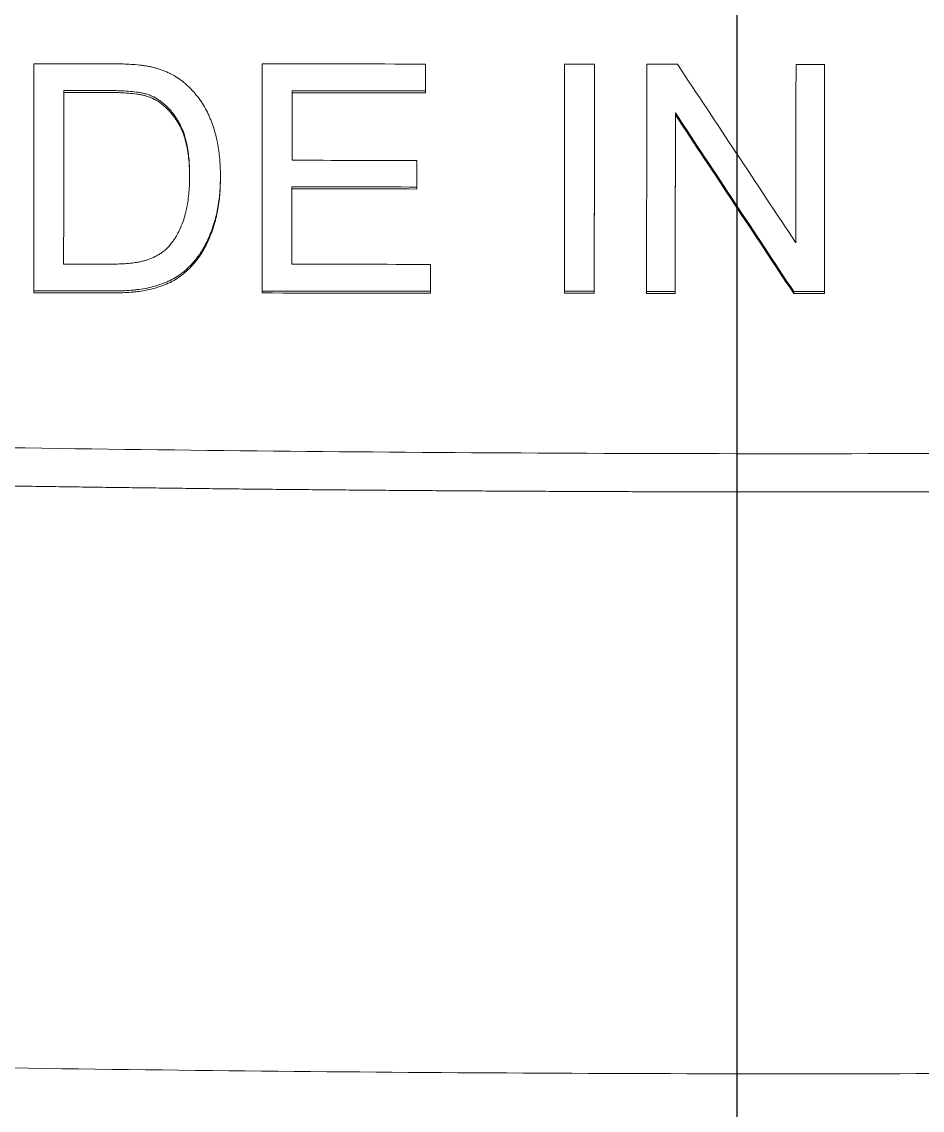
# Model space of a CAD drawing. Header units: millimetres. Extents: x 2433 to 4809, y -10272 to -6912.
# Drawn here: x 3168.94 to 3188.89, y -7691.02 to -7666.9 of the extents above; entities that cross this region are included whole.
import ezdxf

# ---------------------------------------------------------------- set-up
doc = ezdxf.new("R2010")
doc.units = ezdxf.units.MM
doc.linetypes.add('CENTERX2', pattern=[101.6, 63.5, -12.7, 12.7, -12.7])
doc.layers.add('CENTER', color=1, linetype='CENTERX2')

msp = doc.modelspace()

# ---------------------------------------------------------------- linework, layer by layer
at = {"linetype": 'Continuous', "lineweight": 18, "extrusion": (-1.22465e-16, -1, 0)}
for p, q in [((3177.884, -7667.838), (3177.884, -7667.882)), ((3181.629, -7667.842), (3181.629, -7667.886)), ((3186.727, -7667.848), (3186.727, -7667.892)), ((3169.872, -7668.426), (3169.872, -7668.469)), ((3174.93, -7668.429), (3174.93, -7668.473)), ((3177.883, -7668.432), (3177.883, -7668.476)), ((3183.421, -7668.921), (3183.421, -7668.965)), ((3177.695, -7669.973), (3177.695, -7670.017)), ((3174.927, -7670.561), (3174.927, -7670.605)), ((3177.694, -7670.563), (3177.694, -7670.607)), ((3177.995, -7672.277), (3177.995, -7672.321)), ((3169.204, -7672.908), (3169.204, -7672.864)), ((3174.263, -7672.867), (3174.263, -7672.911)), ((3177.994, -7672.871), (3177.994, -7672.915)), ((3180.961, -7672.874), (3180.961, -7672.917)), ((3181.623, -7672.874), (3181.623, -7672.918)), ((3182.782, -7672.875), (3182.782, -7672.919)), ((3183.416, -7672.876), (3183.416, -7672.92)), ((3186.042, -7672.879), (3186.042, -7672.923)), ((3186.722, -7672.88), (3186.722, -7672.924))]:
    msp.add_line(p, q, dxfattribs=at)
at = {"linetype": 'Continuous', "lineweight": 18}
for points, degree in [([(3169.21, -7667.832), (3169.208, -7669.509), (3169.206, -7671.187), (3169.204, -7672.864)], 3), ([(3174.269, -7667.835), (3174.267, -7669.513), (3174.265, -7671.19), (3174.263, -7672.867)], 3), ([(3177.884, -7667.838), (3176.679, -7667.837), (3175.474, -7667.836), (3174.269, -7667.835)], 3), ([(3177.883, -7668.432), (3177.883, -7668.234), (3177.884, -7668.036), (3177.884, -7667.838)], 3), ([(3180.966, -7667.841), (3180.964, -7669.519), (3180.963, -7671.196), (3180.961, -7672.874)], 3), ([(3181.629, -7667.842), (3181.408, -7667.842), (3181.187, -7667.842), (3180.966, -7667.841)], 3), ([(3181.623, -7672.874), (3181.625, -7671.197), (3181.627, -7669.52), (3181.629, -7667.842)], 3), ([(3182.788, -7667.843), (3182.786, -7669.521), (3182.784, -7671.198), (3182.782, -7672.875)], 3), ([(3183.467, -7667.844), (3183.241, -7667.844), (3183.014, -7667.844), (3182.788, -7667.843)], 3), ([(3186.088, -7671.798), (3185.215, -7670.48), (3184.341, -7669.162), (3183.467, -7667.844)], 3), ([(3186.093, -7667.847), (3186.092, -7669.164), (3186.09, -7670.481), (3186.088, -7671.798)], 3), ([(3186.727, -7667.848), (3186.516, -7667.848), (3186.305, -7667.847), (3186.093, -7667.847)], 3), ([(3186.722, -7672.88), (3186.724, -7671.203), (3186.726, -7669.525), (3186.727, -7667.848)], 3), ([(3177.883, -7668.476), (3177.883, -7668.278), (3177.884, -7668.08), (3177.884, -7667.882)], 3), ([(3181.623, -7672.918), (3181.625, -7671.241), (3181.627, -7669.564), (3181.629, -7667.886)], 3), ([(3186.722, -7672.924), (3186.724, -7671.247), (3186.726, -7669.569), (3186.727, -7667.892)], 3), ([(3169.868, -7672.27), (3169.869, -7670.989), (3169.871, -7669.707), (3169.872, -7668.426)], 3), ([(3169.868, -7672.27), (3169.869, -7671.004), (3169.871, -7669.737), (3169.872, -7668.469)], 3), ([(3174.928, -7669.971), (3174.928, -7669.457), (3174.929, -7668.943), (3174.93, -7668.429)], 3), ([(3174.928, -7669.971), (3174.929, -7669.472), (3174.929, -7668.972), (3174.93, -7668.473)], 3), ([(3174.93, -7668.429), (3175.914, -7668.43), (3176.899, -7668.431), (3177.883, -7668.432)], 3), ([(3174.93, -7668.473), (3175.914, -7668.474), (3176.899, -7668.475), (3177.883, -7668.476)], 3), ([(3183.416, -7672.876), (3183.418, -7671.558), (3183.42, -7670.24), (3183.421, -7668.921)], 3), ([(3183.416, -7672.92), (3183.418, -7671.602), (3183.42, -7670.284), (3183.421, -7668.965)], 3), ([(3183.421, -7668.921), (3184.295, -7670.24), (3185.169, -7671.56), (3186.042, -7672.879)], 3), ([(3183.421, -7668.965), (3184.295, -7670.284), (3185.169, -7671.604), (3186.042, -7672.923)], 3), ([(3177.695, -7669.973), (3176.772, -7669.973), (3175.85, -7669.972), (3174.928, -7669.971)], 3), ([(3177.694, -7670.563), (3177.694, -7670.367), (3177.694, -7670.17), (3177.695, -7669.973)], 3), ([(3177.694, -7670.607), (3177.694, -7670.41), (3177.694, -7670.214), (3177.695, -7670.017)], 3), ([(3173.341, -7670.309), (3173.341, -7670.287), (3173.341, -7670.265)], 2), ([(3174.925, -7672.274), (3174.926, -7671.703), (3174.927, -7671.132), (3174.927, -7670.561)], 3), ([(3174.925, -7672.274), (3174.926, -7671.718), (3174.927, -7671.161), (3174.927, -7670.605)], 3), ([(3174.927, -7670.561), (3175.849, -7670.561), (3176.772, -7670.562), (3177.694, -7670.563)], 3), ([(3174.927, -7670.605), (3175.849, -7670.605), (3176.772, -7670.606), (3177.694, -7670.607)], 3), ([(3170.934, -7672.271), (3170.579, -7672.271), (3170.223, -7672.271), (3169.868, -7672.27)], 3), ([(3177.995, -7672.277), (3176.972, -7672.276), (3175.949, -7672.275), (3174.925, -7672.274)], 3), ([(3177.994, -7672.871), (3177.995, -7672.673), (3177.995, -7672.475), (3177.995, -7672.277)], 3), ([(3177.994, -7672.915), (3177.995, -7672.717), (3177.995, -7672.519), (3177.995, -7672.321)], 3), ([(3174.263, -7672.867), (3175.507, -7672.868), (3176.751, -7672.869), (3177.994, -7672.871)], 3), ([(3174.263, -7672.911), (3175.507, -7672.912), (3176.751, -7672.913), (3177.994, -7672.915)], 3), ([(3180.961, -7672.874), (3181.181, -7672.874), (3181.402, -7672.874), (3181.623, -7672.874)], 3), ([(3182.782, -7672.875), (3182.994, -7672.876), (3183.205, -7672.876), (3183.416, -7672.876)], 3), ([(3186.042, -7672.879), (3186.269, -7672.879), (3186.495, -7672.88), (3186.722, -7672.88)], 3), ([(3180.961, -7672.917), (3181.181, -7672.918), (3181.402, -7672.918), (3181.623, -7672.918)], 3), ([(3182.782, -7672.919), (3182.994, -7672.92), (3183.205, -7672.92), (3183.416, -7672.92)], 3), ([(3186.042, -7672.923), (3186.269, -7672.923), (3186.495, -7672.924), (3186.722, -7672.924)], 3)]:
    msp.add_open_spline(points, degree=degree, dxfattribs=at)
for points, knots in [([(3169.204, -7672.864), (3169.684, -7672.864), (3170.283, -7672.864), (3170.882, -7672.865), (3171.032, -7672.865), (3171.061, -7672.865), (3171.121, -7672.864), (3171.151, -7672.863), (3171.241, -7672.86), (3171.301, -7672.856), (3171.391, -7672.848), (3171.421, -7672.846), (3171.481, -7672.839), (3171.51, -7672.835), (3171.599, -7672.823), (3171.658, -7672.813), (3171.775, -7672.789), (3171.833, -7672.775), (3171.948, -7672.742), (3172.005, -7672.724), (3172.09, -7672.693), (3172.118, -7672.681), (3172.173, -7672.658), (3172.201, -7672.646), (3172.281, -7672.606), (3172.333, -7672.577), (3172.433, -7672.513), (3172.481, -7672.477), (3172.551, -7672.42), (3172.574, -7672.4), (3172.618, -7672.359), (3172.639, -7672.338), (3172.702, -7672.274), (3172.742, -7672.23), (3172.799, -7672.16), (3172.818, -7672.137), (3172.854, -7672.089), (3172.872, -7672.065), (3172.906, -7672.015), (3172.922, -7671.99), (3172.954, -7671.938), (3172.969, -7671.913), (3173.012, -7671.834), (3173.039, -7671.781), (3173.113, -7671.619), (3173.154, -7671.507), (3173.2, -7671.365), (3173.208, -7671.337), (3173.225, -7671.279), (3173.233, -7671.25), (3173.255, -7671.163), (3173.267, -7671.104), (3173.3, -7670.929), (3173.316, -7670.811), (3173.336, -7670.576), (3173.341, -7670.457), (3173.342, -7670.279), (3173.341, -7670.22), (3173.338, -7670.131), (3173.336, -7670.101), (3173.333, -7670.041), (3173.331, -7670.012), (3173.319, -7669.863), (3173.304, -7669.745), (3173.262, -7669.511), (3173.235, -7669.396), (3173.182, -7669.226), (3173.163, -7669.169), (3173.131, -7669.085), (3173.12, -7669.057), (3173.097, -7669.002), (3173.085, -7668.975), (3173.021, -7668.84), (3172.962, -7668.737), (3172.86, -7668.591), (3172.824, -7668.544), (3172.766, -7668.475), (3172.746, -7668.452), (3172.706, -7668.408), (3172.664, -7668.365), (3172.621, -7668.325), (3172.577, -7668.285), (3172.555, -7668.266), (3172.487, -7668.209), (3172.391, -7668.14), (3172.288, -7668.08), (3172.207, -7668.039), (3172.179, -7668.026), (3172.125, -7668.002), (3172.042, -7667.968), (3171.957, -7667.941), (3171.87, -7667.917), (3171.842, -7667.91), (3171.783, -7667.897), (3171.754, -7667.891), (3171.695, -7667.88), (3171.665, -7667.876), (3171.605, -7667.868), (3171.576, -7667.864), (3171.486, -7667.854), (3171.426, -7667.849), (3171.247, -7667.838), (3171.127, -7667.835), (3170.977, -7667.833), (3170.948, -7667.833), (3170.888, -7667.833), (3170.798, -7667.833), (3170.229, -7667.833), (3169.689, -7667.832), (3169.21, -7667.832)], [0, 0, 0, 0, 0.125, 0.15625, 0.15625, 0.164062, 0.164062, 0.171875, 0.171875, 0.1875, 0.1875, 0.195312, 0.195312, 0.203125, 0.203125, 0.21875, 0.21875, 0.234375, 0.234375, 0.25, 0.25, 0.257812, 0.257812, 0.265625, 0.265625, 0.28125, 0.28125, 0.296875, 0.296875, 0.304687, 0.304687, 0.3125, 0.3125, 0.328125, 0.328125, 0.335937, 0.335937, 0.34375, 0.34375, 0.351562, 0.351562, 0.359375, 0.359375, 0.375, 0.375, 0.40625, 0.40625, 0.414062, 0.414062, 0.421875, 0.421875, 0.4375, 0.4375, 0.46875, 0.46875, 0.5, 0.5, 0.515625, 0.515625, 0.523437, 0.523437, 0.53125, 0.53125, 0.5625, 0.5625, 0.59375, 0.59375, 0.609375, 0.609375, 0.617187, 0.617187, 0.625, 0.625, 0.65625, 0.65625, 0.671875, 0.671875, 0.679687, 0.679687, 0.6875, 0.695312, 0.695312, 0.703125, 0.703125, 0.71875, 0.734375, 0.734375, 0.742187, 0.742187, 0.75, 0.765625, 0.765625, 0.773437, 0.773437, 0.78125, 0.78125, 0.789062, 0.789062, 0.796875, 0.796875, 0.8125, 0.8125, 0.84375, 0.84375, 0.851562, 0.851562, 0.859375, 0.875, 1, 1, 1, 1]), ([(3169.872, -7668.426), (3170.11, -7668.426), (3170.406, -7668.426), (3170.733, -7668.426), (3170.822, -7668.426), (3170.881, -7668.426), (3170.911, -7668.426), (3171, -7668.427), (3171.059, -7668.428), (3171.178, -7668.432), (3171.237, -7668.435), (3171.355, -7668.444), (3171.415, -7668.45), (3171.503, -7668.462), (3171.533, -7668.467), (3171.591, -7668.477), (3171.621, -7668.484), (3171.665, -7668.494), (3171.68, -7668.498), (3171.709, -7668.506), (3171.724, -7668.511), (3171.767, -7668.525), (3171.795, -7668.536), (3171.877, -7668.573), (3171.93, -7668.602), (3172.005, -7668.652), (3172.03, -7668.67), (3172.077, -7668.708), (3172.1, -7668.727), (3172.167, -7668.788), (3172.208, -7668.832), (3172.266, -7668.901), (3172.285, -7668.924), (3172.321, -7668.973), (3172.338, -7668.998), (3172.372, -7669.048), (3172.388, -7669.073), (3172.419, -7669.125), (3172.434, -7669.151), (3172.475, -7669.231), (3172.499, -7669.286), (3172.53, -7669.371), (3172.54, -7669.4), (3172.558, -7669.458), (3172.566, -7669.487), (3172.589, -7669.574), (3172.601, -7669.633), (3172.622, -7669.751), (3172.63, -7669.81), (3172.644, -7669.929), (3172.649, -7669.989), (3172.656, -7670.109), (3172.658, -7670.169), (3172.66, -7670.289), (3172.66, -7670.35), (3172.657, -7670.469), (3172.655, -7670.529), (3172.643, -7670.708), (3172.63, -7670.827), (3172.6, -7671.004), (3172.587, -7671.063), (3172.566, -7671.151), (3172.558, -7671.181), (3172.541, -7671.239), (3172.532, -7671.268), (3172.503, -7671.353), (3172.481, -7671.41), (3172.433, -7671.52), (3172.407, -7671.574), (3172.362, -7671.653), (3172.347, -7671.679), (3172.314, -7671.73), (3172.296, -7671.755), (3172.242, -7671.828), (3172.203, -7671.875), (3172.16, -7671.918)], [0, 0, 0, 0, 0.125, 0.15625, 0.171875, 0.171875, 0.1875, 0.1875, 0.21875, 0.21875, 0.25, 0.25, 0.28125, 0.28125, 0.296875, 0.296875, 0.3125, 0.3125, 0.320313, 0.320313, 0.328125, 0.328125, 0.34375, 0.34375, 0.375, 0.375, 0.390625, 0.390625, 0.40625, 0.40625, 0.4375, 0.4375, 0.453125, 0.453125, 0.46875, 0.46875, 0.484375, 0.484375, 0.5, 0.5, 0.53125, 0.53125, 0.546875, 0.546875, 0.5625, 0.5625, 0.59375, 0.59375, 0.625, 0.625, 0.65625, 0.65625, 0.6875, 0.6875, 0.71875, 0.71875, 0.75, 0.75, 0.8125, 0.8125, 0.84375, 0.84375, 0.859375, 0.859375, 0.875, 0.875, 0.90625, 0.90625, 0.9375, 0.9375, 0.953125, 0.953125, 0.96875, 0.96875, 1, 1, 1, 1]), ([(3169.872, -7668.469), (3170.112, -7668.47), (3170.411, -7668.47), (3170.741, -7668.47), (3170.83, -7668.47), (3170.89, -7668.47), (3170.92, -7668.47), (3171.01, -7668.47), (3171.07, -7668.472), (3171.189, -7668.476), (3171.249, -7668.479), (3171.368, -7668.489), (3171.427, -7668.495), (3171.516, -7668.508), (3171.545, -7668.513), (3171.604, -7668.524), (3171.634, -7668.53), (3171.692, -7668.545), (3171.722, -7668.554), (3171.779, -7668.573), (3171.807, -7668.585), (3171.888, -7668.622), (3171.94, -7668.652), (3172.003, -7668.694), (3172.015, -7668.703), (3172.039, -7668.721), (3172.075, -7668.749), (3172.109, -7668.779), (3172.175, -7668.84), (3172.215, -7668.884), (3172.273, -7668.953), (3172.291, -7668.977), (3172.327, -7669.026), (3172.344, -7669.05), (3172.369, -7669.088), (3172.377, -7669.1), (3172.394, -7669.126), (3172.401, -7669.139), (3172.424, -7669.177), (3172.439, -7669.203), (3172.479, -7669.284), (3172.503, -7669.339), (3172.533, -7669.424), (3172.543, -7669.453), (3172.56, -7669.51), (3172.568, -7669.539), (3172.59, -7669.626), (3172.603, -7669.685), (3172.623, -7669.803), (3172.631, -7669.862), (3172.644, -7669.98), (3172.649, -7670.04), (3172.656, -7670.16), (3172.658, -7670.22), (3172.66, -7670.34), (3172.66, -7670.4), (3172.658, -7670.484), (3172.657, -7670.508), (3172.656, -7670.532)], [0, 0, 0, 0, 0.170878, 0.213598, 0.234957, 0.234957, 0.256317, 0.256317, 0.299037, 0.299037, 0.341756, 0.341756, 0.384476, 0.384476, 0.405836, 0.405836, 0.427195, 0.427195, 0.448555, 0.448555, 0.469915, 0.469915, 0.512634, 0.512634, 0.523314, 0.523314, 0.533994, 0.555354, 0.555354, 0.598073, 0.598073, 0.619433, 0.619433, 0.640793, 0.640793, 0.651473, 0.651473, 0.662153, 0.662153, 0.683512, 0.683512, 0.726232, 0.726232, 0.747592, 0.747592, 0.768952, 0.768952, 0.811671, 0.811671, 0.854391, 0.854391, 0.89711, 0.89711, 0.93983, 0.93983, 0.982549, 0.982549, 1, 1, 1, 1]), ([(3169.204, -7672.908), (3169.684, -7672.908), (3170.283, -7672.908), (3170.883, -7672.909), (3171.032, -7672.909), (3171.062, -7672.909), (3171.122, -7672.908), (3171.152, -7672.907), (3171.242, -7672.903), (3171.302, -7672.9), (3171.392, -7672.892), (3171.422, -7672.889), (3171.482, -7672.883), (3171.511, -7672.879), (3171.6, -7672.867), (3171.659, -7672.857), (3171.776, -7672.832), (3171.835, -7672.818), (3171.95, -7672.786), (3172.007, -7672.767), (3172.091, -7672.736), (3172.119, -7672.725), (3172.175, -7672.701), (3172.202, -7672.689), (3172.282, -7672.649), (3172.334, -7672.62), (3172.434, -7672.556), (3172.483, -7672.52), (3172.552, -7672.463), (3172.575, -7672.443), (3172.619, -7672.402), (3172.641, -7672.381), (3172.704, -7672.317), (3172.743, -7672.272), (3172.8, -7672.203), (3172.819, -7672.179), (3172.855, -7672.131), (3172.873, -7672.107), (3172.907, -7672.057), (3172.923, -7672.032), (3172.955, -7671.981), (3172.97, -7671.955), (3173.013, -7671.876), (3173.04, -7671.823), (3173.114, -7671.66), (3173.155, -7671.549), (3173.2, -7671.407), (3173.209, -7671.378), (3173.225, -7671.321), (3173.233, -7671.292), (3173.255, -7671.204), (3173.268, -7671.146), (3173.301, -7670.97), (3173.316, -7670.853), (3173.336, -7670.617), (3173.341, -7670.498), (3173.341, -7670.355), (3173.341, -7670.331), (3173.341, -7670.307)], [0, 0, 0, 0, 0.24683, 0.308537, 0.308537, 0.323964, 0.323964, 0.339391, 0.339391, 0.370245, 0.370245, 0.385672, 0.385672, 0.401098, 0.401098, 0.431952, 0.431952, 0.462806, 0.462806, 0.49366, 0.49366, 0.509086, 0.509086, 0.524513, 0.524513, 0.555367, 0.555367, 0.586221, 0.586221, 0.601648, 0.601648, 0.617074, 0.617074, 0.647928, 0.647928, 0.663355, 0.663355, 0.678782, 0.678782, 0.694209, 0.694209, 0.709636, 0.709636, 0.740489, 0.740489, 0.802197, 0.802197, 0.817624, 0.817624, 0.833051, 0.833051, 0.863904, 0.863904, 0.925612, 0.925612, 0.987319, 0.987319, 1, 1, 1, 1]), ([(3172.16, -7671.918), (3172.121, -7671.957), (3172.079, -7671.991), (3172.012, -7672.038), (3171.989, -7672.053), (3171.942, -7672.08), (3171.917, -7672.093), (3171.844, -7672.13), (3171.794, -7672.15), (3171.717, -7672.177), (3171.691, -7672.186), (3171.639, -7672.201), (3171.612, -7672.207), (3171.559, -7672.219), (3171.532, -7672.225), (3171.478, -7672.234), (3171.451, -7672.238), (3171.37, -7672.25), (3171.316, -7672.255), (3171.207, -7672.264), (3171.153, -7672.267), (3171.044, -7672.27), (3170.989, -7672.271), (3170.934, -7672.271)], [0, 0, 0, 0, 0.125, 0.125, 0.1875, 0.1875, 0.25, 0.25, 0.375, 0.375, 0.4375, 0.4375, 0.5, 0.5, 0.5625, 0.5625, 0.625, 0.625, 0.75, 0.75, 0.875, 0.875, 1, 1, 1, 1])]:
    msp.add_open_spline(points, degree=3, knots=knots, dxfattribs=at)
at = {"linetype": 'Continuous', "lineweight": 13}
for points, knots in [([(3090.727, -7672.518), (3090.845, -7672.528), (3091.079, -7672.547), (3091.43, -7672.575), (3091.78, -7672.603), (3092.13, -7672.631), (3092.478, -7672.659), (3092.825, -7672.686), (3093.171, -7672.714), (3093.517, -7672.741), (3093.861, -7672.768), (3094.204, -7672.795), (3094.547, -7672.822), (3094.888, -7672.848), (3095.228, -7672.875), (3095.567, -7672.901), (3095.906, -7672.927), (3096.243, -7672.953), (3096.579, -7672.979), (3096.914, -7673.005), (3097.249, -7673.031), (3097.582, -7673.056), (3097.914, -7673.082), (3098.245, -7673.107), (3098.576, -7673.132), (3098.905, -7673.157), (3099.233, -7673.182), (3099.56, -7673.207), (3099.886, -7673.232), (3100.212, -7673.256), (3100.536, -7673.28), (3100.859, -7673.304), (3101.181, -7673.328), (3101.502, -7673.352), (3101.822, -7673.376), (3102.141, -7673.399), (3102.393, -7673.417), (3102.601, -7673.433), (3102.791, -7673.448), (3103.053, -7673.467), (3103.386, -7673.49), (3103.79, -7673.519), (3104.266, -7673.553), (3104.813, -7673.592), (3105.432, -7673.636), (3106.123, -7673.685), (3106.885, -7673.738), (3107.719, -7673.795), (3108.624, -7673.857), (3109.602, -7673.922), (3110.65, -7673.992), (3111.77, -7674.065), (3112.962, -7674.142), (3115.086, -7674.276), (3118.118, -7674.461), (3122.034, -7674.687), (3125.952, -7674.899), (3129.872, -7675.098), (3133.792, -7675.283), (3140.345, -7675.571), (3149.518, -7675.91), (3161.299, -7676.225), (3173.042, -7676.418), (3184.767, -7676.491), (3196.493, -7676.445), (3208.242, -7676.278), (3220.011, -7675.991), (3229.825, -7675.65), (3237.677, -7675.317), (3243.559, -7675.037), (3249.433, -7674.728), (3253.936, -7674.467), (3257.024, -7674.278), (3258.65, -7674.176), (3260.133, -7674.081), (3261.471, -7673.994), (3262.666, -7673.914), (3263.717, -7673.843), (3264.623, -7673.781), (3265.386, -7673.729), (3266.005, -7673.686), (3266.48, -7673.653), (3266.812, -7673.63), (3267.032, -7673.613), (3267.19, -7673.602), (3267.333, -7673.592), (3267.476, -7673.582), (3267.619, -7673.572), (3267.762, -7673.562), (3267.906, -7673.551), (3268.05, -7673.541), (3268.194, -7673.531), (3268.339, -7673.52), (3268.483, -7673.51), (3268.628, -7673.5), (3268.773, -7673.489), (3268.918, -7673.479), (3269.063, -7673.468), (3269.209, -7673.457), (3269.354, -7673.447), (3269.5, -7673.436), (3269.647, -7673.426), (3269.793, -7673.415), (3269.939, -7673.404), (3270.086, -7673.393), (3270.233, -7673.383), (3270.38, -7673.372), (3270.528, -7673.361), (3270.675, -7673.35), (3270.823, -7673.339), (3270.971, -7673.328), (3271.119, -7673.317), (3271.267, -7673.306), (3271.416, -7673.295), (3271.565, -7673.284), (3271.714, -7673.273), (3271.863, -7673.262), (3272.012, -7673.251), (3272.162, -7673.24), (3272.311, -7673.229), (3272.461, -7673.218), (3272.612, -7673.207), (3272.762, -7673.195), (3272.913, -7673.184), (3273.063, -7673.173), (3273.214, -7673.161), (3273.365, -7673.15), (3273.517, -7673.139), (3273.668, -7673.127), (3273.82, -7673.116), (3273.972, -7673.105), (3274.124, -7673.093), (3274.277, -7673.082), (3274.429, -7673.07), (3274.582, -7673.059), (3274.735, -7673.047), (3274.888, -7673.035), (3275.041, -7673.024), (3275.195, -7673.012), (3275.349, -7673), (3275.503, -7672.989), (3275.657, -7672.977), (3275.811, -7672.965), (3275.966, -7672.953), (3276.121, -7672.942), (3276.276, -7672.93), (3276.431, -7672.918), (3276.586, -7672.906), (3276.742, -7672.894), (3276.897, -7672.882), (3277.053, -7672.87), (3277.209, -7672.858), (3277.366, -7672.846), (3277.522, -7672.834), (3277.679, -7672.822), (3277.836, -7672.809), (3277.993, -7672.797), (3278.15, -7672.785), (3278.308, -7672.773), (3278.466, -7672.76), (3278.624, -7672.748), (3278.729, -7672.739), (3278.782, -7672.735)], [0, 0, 0, 0, 0.001879, 0.003752, 0.00562, 0.007482, 0.00934, 0.011191, 0.013038, 0.014879, 0.016715, 0.018545, 0.02037, 0.02219, 0.024004, 0.025813, 0.027616, 0.029414, 0.031206, 0.032993, 0.034775, 0.036551, 0.038322, 0.040087, 0.041847, 0.043601, 0.04535, 0.047094, 0.048832, 0.050564, 0.052291, 0.054013, 0.055729, 0.05744, 0.059145, 0.060844, 0.062536, 0.063166, 0.064178, 0.065571, 0.067344, 0.069497, 0.072031, 0.074947, 0.078244, 0.081922, 0.085981, 0.090421, 0.095242, 0.100444, 0.106027, 0.111991, 0.118336, 0.125061, 0.145898, 0.166738, 0.187579, 0.208423, 0.22927, 0.25012, 0.312936, 0.375525, 0.437893, 0.500048, 0.562328, 0.624724, 0.687244, 0.749895, 0.781197, 0.81247, 0.843714, 0.874931, 0.884353, 0.89301, 0.900902, 0.908028, 0.914388, 0.919982, 0.92481, 0.928872, 0.932167, 0.934698, 0.936464, 0.937463, 0.938222, 0.938982, 0.939744, 0.940507, 0.941271, 0.942037, 0.942803, 0.943571, 0.94434, 0.94511, 0.945881, 0.946653, 0.947426, 0.9482, 0.948975, 0.949751, 0.950529, 0.951307, 0.952087, 0.952868, 0.95365, 0.954432, 0.955216, 0.956001, 0.956788, 0.957575, 0.958363, 0.959153, 0.959943, 0.960735, 0.961527, 0.962321, 0.963116, 0.963912, 0.964709, 0.965507, 0.966306, 0.967106, 0.967908, 0.96871, 0.969514, 0.970318, 0.971124, 0.971931, 0.972738, 0.973547, 0.974357, 0.975168, 0.975981, 0.976794, 0.977608, 0.978424, 0.97924, 0.980058, 0.980876, 0.981696, 0.982517, 0.983339, 0.984161, 0.984985, 0.985811, 0.986637, 0.987464, 0.988292, 0.989122, 0.989952, 0.990783, 0.991616, 0.99245, 0.993284, 0.99412, 0.994957, 0.995795, 0.996634, 0.997474, 0.998315, 0.999157, 1, 1, 1, 1]), ([(3278.84, -7673.591), (3278.711, -7673.601), (3278.452, -7673.621), (3278.064, -7673.652), (3277.679, -7673.682), (3277.296, -7673.712), (3276.915, -7673.742), (3276.536, -7673.772), (3275.847, -7673.825), (3274.932, -7673.895), (3273.875, -7673.975), (3273.071, -7674.036), (3272.519, -7674.077), (3272.159, -7674.104), (3271.908, -7674.123), (3271.683, -7674.14), (3271.458, -7674.156), (3271.233, -7674.173), (3271.008, -7674.189), (3270.784, -7674.205), (3270.56, -7674.222), (3270.337, -7674.238), (3270.113, -7674.254), (3269.89, -7674.27), (3269.667, -7674.286), (3269.444, -7674.302), (3269.222, -7674.318), (3268.999, -7674.334), (3268.565, -7674.365), (3267.925, -7674.41), (3267.078, -7674.469), (3266.246, -7674.527), (3265.133, -7674.604), (3263.742, -7674.699), (3262.063, -7674.811), (3260.524, -7674.912), (3259.125, -7675.002), (3257.865, -7675.081), (3256.606, -7675.159), (3255.338, -7675.236), (3253.492, -7675.346), (3250.499, -7675.519), (3245.795, -7675.775), (3239.38, -7676.093), (3231.513, -7676.434), (3222.705, -7676.749), (3213.468, -7677.006), (3204.056, -7677.192), (3194.467, -7677.302), (3187.819, -7677.322), (3184.169, -7677.317), (3183.579, -7677.316), (3182.988, -7677.315), (3182.397, -7677.313), (3181.806, -7677.311), (3181.215, -7677.309), (3180.625, -7677.306), (3180.034, -7677.303), (3179.443, -7677.3), (3178.852, -7677.296), (3178.261, -7677.292), (3177.67, -7677.288), (3177.079, -7677.284), (3176.488, -7677.279), (3175.897, -7677.274), (3175.306, -7677.268), (3174.715, -7677.263), (3174.124, -7677.257), (3173.533, -7677.251), (3172.943, -7677.244), (3172.352, -7677.237), (3171.761, -7677.23), (3171.17, -7677.222), (3170.579, -7677.215), (3169.988, -7677.206), (3169.398, -7677.198), (3168.807, -7677.189), (3168.216, -7677.18), (3167.625, -7677.171), (3167.035, -7677.161), (3166.444, -7677.152), (3165.853, -7677.141), (3165.262, -7677.131), (3164.672, -7677.12), (3164.081, -7677.109), (3163.49, -7677.097), (3162.9, -7677.086), (3162.309, -7677.074), (3161.718, -7677.061), (3161.128, -7677.049), (3160.537, -7677.036), (3159.946, -7677.023), (3159.356, -7677.009), (3158.765, -7676.995), (3158.175, -7676.981), (3157.584, -7676.967), (3156.993, -7676.952), (3156.403, -7676.937), (3155.812, -7676.921), (3155.222, -7676.906), (3154.631, -7676.89), (3154.041, -7676.873), (3153.45, -7676.857), (3152.859, -7676.84), (3152.269, -7676.823), (3151.678, -7676.805), (3151.088, -7676.788), (3150.497, -7676.769), (3149.907, -7676.751), (3149.316, -7676.732), (3148.726, -7676.713), (3148.135, -7676.694), (3147.545, -7676.674), (3146.954, -7676.655), (3146.364, -7676.634), (3145.773, -7676.614), (3145.183, -7676.593), (3144.592, -7676.572), (3144.002, -7676.55), (3143.411, -7676.529), (3142.821, -7676.507), (3142.23, -7676.484), (3141.64, -7676.462), (3141.049, -7676.439), (3140.459, -7676.416), (3139.868, -7676.392), (3139.278, -7676.368), (3138.687, -7676.344), (3138.097, -7676.32), (3137.506, -7676.295), (3136.916, -7676.27), (3136.326, -7676.244), (3135.735, -7676.219), (3135.145, -7676.193), (3134.554, -7676.166), (3133.964, -7676.14), (3133.373, -7676.113), (3132.783, -7676.086), (3132.193, -7676.058), (3131.602, -7676.031), (3131.012, -7676.002), (3130.422, -7675.974), (3129.831, -7675.945), (3129.241, -7675.916), (3128.651, -7675.887), (3128.06, -7675.857), (3127.47, -7675.828), (3126.88, -7675.797), (3126.29, -7675.767), (3125.7, -7675.736), (3125.109, -7675.705), (3124.519, -7675.673), (3123.929, -7675.642), (3123.339, -7675.61), (3122.749, -7675.577), (3122.159, -7675.545), (3121.569, -7675.512), (3120.979, -7675.479), (3120.389, -7675.445), (3119.799, -7675.411), (3119.209, -7675.377), (3118.619, -7675.343), (3118.029, -7675.308), (3117.439, -7675.273), (3116.849, -7675.237), (3116.259, -7675.202), (3115.67, -7675.166), (3115.08, -7675.13), (3114.49, -7675.093), (3113.9, -7675.056), (3113.31, -7675.019), (3112.721, -7674.981), (3112.131, -7674.944), (3111.541, -7674.906), (3110.952, -7674.867), (3110.362, -7674.829), (3109.773, -7674.79), (3109.183, -7674.75), (3108.593, -7674.711), (3108.004, -7674.671), (3107.414, -7674.631), (3106.825, -7674.59), (3106.235, -7674.549), (3105.646, -7674.508), (3105.057, -7674.467), (3104.468, -7674.425), (3103.879, -7674.383), (3103.29, -7674.341), (3102.71, -7674.299), (3102.146, -7674.258), (3101.599, -7674.218), (3101.061, -7674.178), (3100.523, -7674.138), (3099.984, -7674.098), (3099.444, -7674.057), (3098.902, -7674.016), (3098.359, -7673.975), (3097.814, -7673.933), (3097.269, -7673.89), (3096.723, -7673.848), (3096.176, -7673.806), (3095.629, -7673.765), (3095.082, -7673.722), (3094.533, -7673.68), (3093.983, -7673.637), (3093.432, -7673.594), (3092.881, -7673.55), (3092.328, -7673.507), (3091.775, -7673.463), (3091.221, -7673.418), (3090.851, -7673.388), (3090.667, -7673.373)], [0, 0, 0, 0, 0.002075, 0.004138, 0.006191, 0.008234, 0.010265, 0.012285, 0.014295, 0.021282, 0.026906, 0.031182, 0.034123, 0.035734, 0.036934, 0.038133, 0.039331, 0.040527, 0.041722, 0.042916, 0.044109, 0.0453, 0.04649, 0.047678, 0.048865, 0.050051, 0.051235, 0.052418, 0.053599, 0.058178, 0.06263, 0.067121, 0.071464, 0.080395, 0.089328, 0.098262, 0.104962, 0.111662, 0.118361, 0.12506, 0.131886, 0.147806, 0.172816, 0.206909, 0.250083, 0.298211, 0.347252, 0.397214, 0.448106, 0.499939, 0.503075, 0.50621, 0.509346, 0.512481, 0.515617, 0.518753, 0.521889, 0.525026, 0.528162, 0.531298, 0.534435, 0.537571, 0.540708, 0.543844, 0.546981, 0.550118, 0.553254, 0.55639, 0.559527, 0.562663, 0.565799, 0.568935, 0.572072, 0.575208, 0.578344, 0.58148, 0.584616, 0.587751, 0.590887, 0.594023, 0.597159, 0.600295, 0.60343, 0.606566, 0.609702, 0.612837, 0.615973, 0.619109, 0.622244, 0.62538, 0.628516, 0.631651, 0.634787, 0.637923, 0.641058, 0.644194, 0.647329, 0.650465, 0.653601, 0.656736, 0.659872, 0.663008, 0.666143, 0.669279, 0.672415, 0.675551, 0.678686, 0.681822, 0.684958, 0.688094, 0.69123, 0.694366, 0.697502, 0.700638, 0.703774, 0.70691, 0.710046, 0.713183, 0.716319, 0.719455, 0.722592, 0.725728, 0.728865, 0.732001, 0.735138, 0.738275, 0.741411, 0.744548, 0.747685, 0.750822, 0.753959, 0.757096, 0.760233, 0.763371, 0.766508, 0.769645, 0.772782, 0.775919, 0.779056, 0.782193, 0.785331, 0.788468, 0.791605, 0.794742, 0.797879, 0.801016, 0.804154, 0.807291, 0.810428, 0.813565, 0.816702, 0.819839, 0.822977, 0.826114, 0.829251, 0.832388, 0.835525, 0.838662, 0.841799, 0.844936, 0.848073, 0.85121, 0.854347, 0.857484, 0.860621, 0.863758, 0.866895, 0.870032, 0.873168, 0.876305, 0.879442, 0.882579, 0.885716, 0.888853, 0.891989, 0.895126, 0.898263, 0.9014, 0.904538, 0.907675, 0.910812, 0.913948, 0.917084, 0.92022, 0.923354, 0.926487, 0.929624, 0.932769, 0.935889, 0.938885, 0.94177, 0.944623, 0.947485, 0.950355, 0.953234, 0.95612, 0.959013, 0.961913, 0.96482, 0.967728, 0.970638, 0.973551, 0.97647, 0.979394, 0.982324, 0.985259, 0.988198, 0.991142, 0.994091, 0.997043, 1, 1, 1, 1]), ([(3280.647, -7686.381), (3280.546, -7686.387), (3280.343, -7686.399), (3280.04, -7686.418), (3279.739, -7686.437), (3279.438, -7686.455), (3279.138, -7686.473), (3278.839, -7686.491), (3278.541, -7686.508), (3278.244, -7686.525), (3277.949, -7686.542), (3277.501, -7686.568), (3276.904, -7686.601), (3276.261, -7686.636), (3275.739, -7686.664), (3275.346, -7686.685), (3274.99, -7686.707), (3274.694, -7686.728), (3274.434, -7686.751), (3274.184, -7686.775), (3273.957, -7686.799), (3273.762, -7686.82), (3273.613, -7686.836), (3273.463, -7686.852), (3273.314, -7686.868), (3273.177, -7686.883), (3273.049, -7686.897), (3272.925, -7686.909), (3272.787, -7686.923), (3272.635, -7686.939), (3272.469, -7686.955), (3272.288, -7686.972), (3272.094, -7686.991), (3271.887, -7687.011), (3271.601, -7687.037), (3271.242, -7687.07), (3270.815, -7687.108), (3270.387, -7687.145), (3269.96, -7687.18), (3269.532, -7687.215), (3269.105, -7687.248), (3268.737, -7687.275), (3268.329, -7687.304), (3267.78, -7687.343), (3266.932, -7687.403), (3265.785, -7687.483), (3264.338, -7687.582), (3262.721, -7687.69), (3261.07, -7687.798), (3259.519, -7687.897), (3258.076, -7687.988), (3255.108, -7688.17), (3250.609, -7688.432), (3244.574, -7688.751), (3238.628, -7689.034), (3230.57, -7689.377), (3220.452, -7689.728), (3208.33, -7690.02), (3196.461, -7690.185), (3184.766, -7690.229), (3173.072, -7690.158), (3161.204, -7689.967), (3149.067, -7689.647), (3138.891, -7689.271), (3130.763, -7688.906), (3124.771, -7688.606), (3118.774, -7688.274), (3114.526, -7688.017), (3112.027, -7687.859), (3111.279, -7687.811), (3110.53, -7687.762), (3109.782, -7687.713), (3109.033, -7687.663), (3108.285, -7687.613), (3107.536, -7687.563), (3106.787, -7687.512), (3106.039, -7687.46), (3105.29, -7687.408), (3104.542, -7687.356), (3103.793, -7687.303), (3103.045, -7687.249), (3102.297, -7687.195), (3101.548, -7687.141), (3100.985, -7687.099), (3100.605, -7687.071), (3100.408, -7687.056), (3100.208, -7687.041), (3100.005, -7687.024), (3099.799, -7687.008), (3099.59, -7686.99), (3099.378, -7686.972), (3099.163, -7686.954), (3098.945, -7686.935), (3098.724, -7686.915), (3098.499, -7686.895), (3098.272, -7686.874), (3098.041, -7686.853), (3097.751, -7686.825), (3097.41, -7686.792), (3097.026, -7686.754), (3096.663, -7686.717), (3096.379, -7686.688), (3096.165, -7686.665), (3096.016, -7686.649), (3095.867, -7686.632), (3095.718, -7686.616), (3095.589, -7686.601), (3095.482, -7686.589), (3095.396, -7686.58), (3095.311, -7686.571), (3095.227, -7686.562), (3095.144, -7686.554), (3095.062, -7686.546), (3094.981, -7686.538), (3094.901, -7686.531), (3094.797, -7686.522), (3094.664, -7686.511), (3094.5, -7686.499), (3094.327, -7686.488), (3094.144, -7686.477), (3093.952, -7686.466), (3093.751, -7686.454), (3093.541, -7686.443), (3093.149, -7686.421), (3092.576, -7686.389), (3091.913, -7686.35), (3091.333, -7686.316), (3090.839, -7686.286), (3090.341, -7686.255), (3089.84, -7686.224), (3089.337, -7686.192), (3089, -7686.171), (3088.831, -7686.16)], [0, 0, 0, 0, 0.001586, 0.003167, 0.004742, 0.006312, 0.007877, 0.009437, 0.010991, 0.012539, 0.014082, 0.01562, 0.019544, 0.02343, 0.025672, 0.02772, 0.029577, 0.031241, 0.032358, 0.033662, 0.035152, 0.035935, 0.036718, 0.037501, 0.038284, 0.039066, 0.039644, 0.040295, 0.041018, 0.041815, 0.042684, 0.043626, 0.044641, 0.045728, 0.046889, 0.049124, 0.051359, 0.053593, 0.055826, 0.058059, 0.060291, 0.062522, 0.063823, 0.066687, 0.071114, 0.077103, 0.084656, 0.093771, 0.10242, 0.11051, 0.118041, 0.125015, 0.156965, 0.188438, 0.219435, 0.249957, 0.314435, 0.377574, 0.439382, 0.499866, 0.56026, 0.622062, 0.685281, 0.749922, 0.781135, 0.812378, 0.843651, 0.874957, 0.878863, 0.88277, 0.886676, 0.890583, 0.89449, 0.898396, 0.902303, 0.90621, 0.910118, 0.914025, 0.917932, 0.92184, 0.925747, 0.929655, 0.933562, 0.93747, 0.938482, 0.93951, 0.940554, 0.941614, 0.94269, 0.943783, 0.944891, 0.946016, 0.947157, 0.948314, 0.949487, 0.950676, 0.951881, 0.953102, 0.955228, 0.95724, 0.959137, 0.960921, 0.961705, 0.962488, 0.96327, 0.964051, 0.964832, 0.965287, 0.965737, 0.966181, 0.966621, 0.967055, 0.967484, 0.967908, 0.968327, 0.968741, 0.969549, 0.970404, 0.971309, 0.972261, 0.973262, 0.974312, 0.975409, 0.976556, 0.980442, 0.98437, 0.986936, 0.989518, 0.992115, 0.994728, 0.997356, 1, 1, 1, 1])]:
    msp.add_open_spline(points, degree=3, knots=knots, dxfattribs=at)
at = {"layer": 'CENTER'}
msp.add_line((3184.787, -7715.135), (3184.787, -7172.942), dxfattribs=at)

doc.saveas('drawing.dxf')
